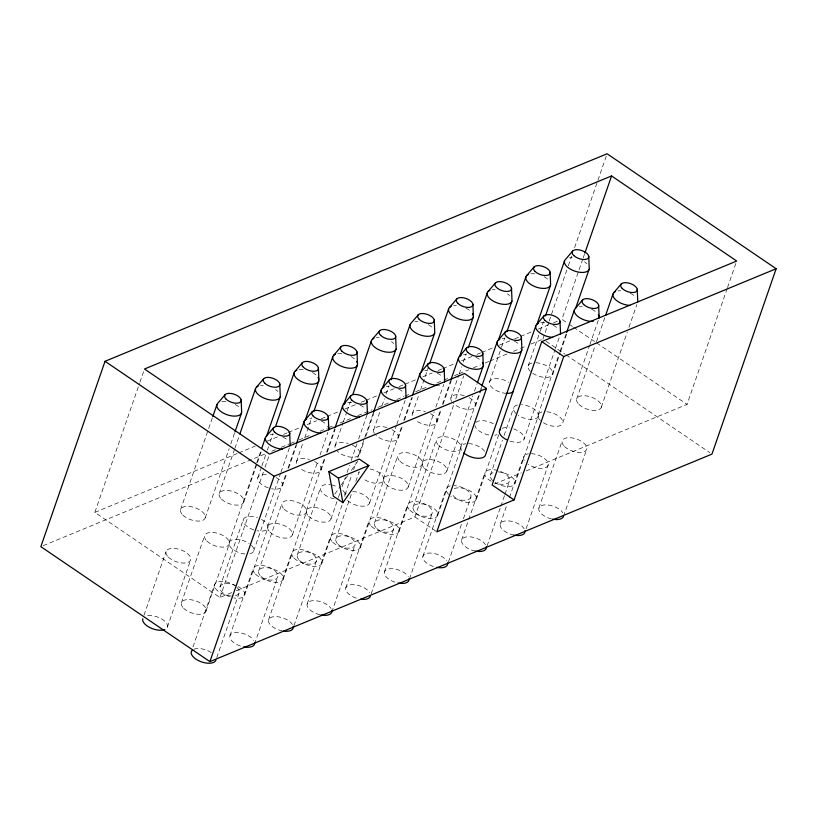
<?xml version="1.0" encoding="UTF-8"?>
<svg xmlns="http://www.w3.org/2000/svg" width="817" height="817" viewBox="0 0 817 817"><rect width="100%" height="100%" fill="white"/><g stroke="black" fill="none" stroke-linecap="round" stroke-linejoin="round"><path stroke-width="0.61" stroke-dasharray="4.08 3.06" d="M231.701 592.621L219.967 597.472L94.843 512.382L139.482 383.469M139.901 382.264L144.486 369.008M144.027 615.16L166.045 551.577M180.577 509.594L208.253 429.681M208.672 428.486L212.389 417.753M167.414 627.027L190.667 559.849M205.21 517.866L229.168 448.686M230.813 443.917L234.53 433.184M181.405 602.793L204.659 535.615M219.201 493.631L234.479 449.503M234.898 448.308L239.024 436.38M192.965 646.952L214.565 584.574A12.99 6.362 19.1 0 1 234.632 585.503M229.097 542.59L256.364 463.872M256.773 462.677L260.909 450.749M206.027 611.065L229.291 543.887M243.834 501.904L257.049 463.739M257.457 462.545L261.593 450.616M220.018 586.831L243.282 519.653A12.99 6.362 19.1 0 1 257.437 517.702M257.825 477.669L261.542 466.936M261.951 465.741L266.904 451.433M267.322 450.238L268.558 446.654M270.213 441.885L273.103 433.541M219.967 597.472L263.35 472.165M265.025 467.355L269.61 454.099M216.76 657.624L239.187 592.846M253.73 550.862L280.578 473.339M280.987 472.144L289.667 447.093M229.924 635.789L253.188 568.612M267.721 526.628L286.307 472.951M287.962 468.182L295.805 445.52M244.651 595.103L267.915 527.925M282.447 485.941L286.992 472.818M288.646 468.049L296.908 444.193M258.642 570.869L281.906 503.691M296.438 461.707L303.046 442.62M304.7 437.851L311.726 417.579M254.547 644.062L277.811 576.884M292.353 534.9L317.956 460.951M320.019 454.987L327.872 432.326M268.538 619.827L291.802 552.649M306.344 510.666L324.931 456.989M326.575 452.22L334.837 428.363M283.274 579.13L306.528 511.963M321.071 469.979L325.197 458.051M327.27 452.087L335.113 429.425M297.265 554.906L320.519 487.729M335.062 445.745L342.905 423.083M343.324 421.889L346.622 412.35M347.041 411.155L350.34 401.617M293.997 625.699L316.434 560.922M330.967 518.938L337.993 498.656M338.401 497.471L340.056 492.692M342.119 486.728L345.428 477.189M347.082 472.42L349.553 465.261M351.208 460.492L356.988 443.794M358.643 439.025L366.904 415.169M307.161 603.865L330.425 536.687M344.958 494.704L351.984 474.422M353.638 469.652L356.11 462.504M357.764 457.724L364.372 438.647M364.791 437.452L373.042 413.596M321.888 563.168L342.66 503.19M359.684 454.017L364.229 440.894M365.883 436.125L373.737 413.463M335.879 538.934L351.667 493.356M355.824 481.356L359.143 471.766A12.99 6.362 19.1 0 0 359.082 473.482M373.686 429.783L380.293 410.696M381.937 405.926L384.419 398.767M386.073 393.998L388.963 385.644M331.794 612.127L355.048 544.959M369.59 502.976L396.439 425.443M396.848 424.248L405.109 400.401M345.785 587.903L369.039 520.725M383.582 478.742L402.168 425.065M403.823 420.295L411.666 397.634M360.511 547.206L383.776 480.039M398.308 438.045L402.852 424.932M404.507 420.163L412.35 397.501M374.503 522.972L397.767 455.804M412.299 413.821L418.907 394.734M420.561 389.964L428.404 367.303M371.245 593.765L393.671 528.997M408.214 487.014L434.225 411.87M435.88 407.101L443.733 384.429M384.398 571.931L407.663 504.763M422.205 462.779L440.782 409.103M442.436 404.333L450.698 380.477M399.125 531.244L422.389 464.066M436.932 422.083L441.476 408.97M443.12 404.201L451.382 380.344M413.116 507.01L436.38 439.842M450.923 397.848L458.766 375.187M459.185 374.002L461.656 366.843M463.31 362.074L466.201 353.72M236.399 590.681L414.883 516.906L454.099 403.649M455.774 398.829L463.699 375.932M409.45 579.008L432.295 513.035M446.828 471.041L472.849 395.908M474.503 391.129L476.975 383.98M422.91 556.285L446.286 488.801M460.819 446.817L480.233 390.751M480.641 389.566L481.468 387.176M437.749 515.282L461.013 448.104M475.545 406.12L482.153 387.044M489.536 381.886L501.107 348.491M501.515 347.296L504.824 337.758M448.38 562.147L461.728 523.585M463.402 518.764L470.909 497.063A12.99 6.362 19.1 0 0 454.038 485.594M461.636 540.006L468.284 520.817M468.703 519.612L484.9 472.829M476.372 499.32L498.799 434.542M490.363 475.085L502.404 440.302M504.069 435.502L513.617 407.908M528.16 365.924L539.72 332.529M540.139 331.334L543.438 321.796M542.907 339.137L548.738 322.286M549.157 321.081L567.917 266.914M568.336 265.709L571.665 256.078M574.586 247.653L597.503 181.456M597.921 180.251L607.092 153.77M582.787 259.071L561.933 319.314L568.234 323.603M583.205 257.866L584.461 254.25M487.095 545.879L500.392 507.49M500.811 506.295L504.549 495.5M504.957 494.295L509.532 481.101M509.91 441.078A12.99 6.362 19.1 0 0 524.065 439.117L555.049 349.666M555.458 348.471L559.584 336.543M500.259 524.044L506.908 504.855M509.399 497.655L523.523 456.866M538.056 414.883L559.533 352.862M559.951 351.667L566.15 333.785M494.918 482.428A12.99 6.362 19.1 0 0 514.986 483.358L538.25 416.18A12.99 6.362 19.1 0 0 521.379 404.701M532.715 373.267A12.99 6.362 19.1 0 0 552.792 374.196L560.227 352.73M560.636 351.535L566.835 333.642M526.138 528.722L548.146 465.139A12.99 6.362 19.1 0 0 531.275 453.67M543.499 422.787A12.99 6.362 19.1 0 0 562.688 423.155L589.537 345.632M589.945 344.437L598.626 319.386M538.883 508.082L562.137 440.904M576.679 398.921L594.858 346.439M596.502 341.669L604.764 317.813M563.505 516.354L586.769 449.176M601.312 407.193L627.333 332.049M628.978 327.28L636.831 304.618M526.179 470.898L687.046 404.405L727.099 288.738M727.518 287.533L735.862 263.442M334.817 494.122L340.566 485.87M341.292 484.838L347.766 475.555M351.361 470.398L357.826 461.105M94.843 512.382L237.563 453.394M238.738 452.904L255.251 446.082M267.047 441.2L277.668 436.819M283.56 434.378L287.104 432.918M288.278 432.428L300.074 427.546M307.151 424.626L316.587 420.724M321.306 418.774L326.024 416.823M327.208 416.333L337.819 411.952M344.897 409.021L355.518 404.64M361.41 402.199L364.954 400.738M366.128 400.248L377.924 395.377M383.827 392.936L394.437 388.545M399.156 386.594L403.874 384.644M405.048 384.164L415.669 379.772M422.746 376.851L432.183 372.95M438.075 370.51L441.619 369.049M442.794 368.559L454.589 363.688M461.666 360.757L472.287 356.365M477.005 354.415L480.539 352.954M481.724 352.474L493.519 347.593M499.412 345.152L510.033 340.771M514.751 338.82L519.469 336.87M520.643 336.379L532.439 331.508M538.342 329.067L548.953 324.676M553.671 322.725L558.389 320.775M43.209 545.685L265.954 453.609M271.847 451.178L275.38 449.718M281.273 447.277L289.524 443.866M290.699 443.386L294.232 441.926M298.951 439.975L311.91 434.613M320.162 431.202L327.239 428.282M328.414 427.791L334.306 425.361M340.199 422.92L351.984 418.049M357.877 415.618L372.021 409.766M377.914 407.336L390.873 401.974M396.766 399.544L403.843 396.613M405.018 396.133L410.91 393.692M415.628 391.741L426.229 387.36M436.84 382.979L442.732 380.538M443.907 380.058L449.799 377.617M454.518 375.667L458.051 374.206M459.236 373.716L468.662 369.825M473.37 367.875L480.447 364.954M485.155 363.003L488.699 361.543M489.873 361.053L507.551 353.751M513.444 351.31L519.336 348.879M520.511 348.389L526.403 345.959M531.121 344.008L541.732 339.617M494.469 484.001L521.481 472.839M569.286 324.318L572.441 326.463M573.493 327.178L595.573 342.2M596.624 342.915L687.046 404.405M546.052 341.271L564.956 354.129M566.007 354.844L709.861 452.669M414.883 516.906L436.85 531.836M391.935 429.609A12.99 6.362 19.1 0 1 395.387 440.669A12.99 6.362 19.1 0 1 375.983 435.298M374.411 433.378A12.99 6.362 19.1 0 1 387.84 427.822M370.05 468.948A12.99 6.362 19.1 0 1 383.428 480.794A12.99 6.362 19.1 0 1 363.698 479.109M334.245 498.809A12.99 6.362 19.1 0 1 320.54 489.751A12.99 6.362 19.1 0 1 330.364 484.726M331.426 484.91A12.99 6.362 19.1 0 1 337.809 487.055M342.844 490.486A12.99 6.362 19.1 0 1 345.213 494.285M261.542 519.479A12.99 6.362 19.1 0 1 267.823 528.18A12.99 6.362 19.1 0 1 257.008 530.744M253.75 529.876A12.99 6.362 19.1 0 1 243.282 519.653M236.889 587.331A12.99 6.362 19.1 0 1 234.285 595.94M231.436 596.053A12.99 6.362 19.1 0 1 214.565 584.574M470.909 497.063A12.99 6.362 19.1 0 1 450.841 496.133M448.584 494.316A12.99 6.362 19.1 0 1 451.188 485.707M491.272 481.274A12.99 6.362 19.1 0 1 489.526 469.785A12.99 6.362 19.1 0 1 509.257 478.353A12.99 6.362 19.1 0 1 495.368 483.061M548.146 465.139A12.99 6.362 19.1 0 1 528.078 464.209M524.248 460.471A12.99 6.362 19.1 0 1 528.436 453.772M497.063 434.634A12.99 6.362 19.1 0 1 494.724 435.236M488.719 434.961A12.99 6.362 19.1 0 1 474.943 425.596M475.902 422.44A12.99 6.362 19.1 0 1 495.071 424.799M538.25 416.18A12.99 6.362 19.1 0 1 518.182 415.25M515.925 413.422A12.99 6.362 19.1 0 1 518.529 404.813M193.874 649.26A12.99 6.362 19.1 0 1 211.368 652.681M147.693 615.661A12.99 6.362 19.1 0 1 162.849 619.684A12.99 6.362 19.1 0 1 166.515 628.457M240.392 646.012A12.99 6.362 19.1 0 1 232.498 633.298A12.99 6.362 19.1 0 1 253.821 640.457M282.263 630.908A12.99 6.362 19.1 0 1 268.65 622.156A12.99 6.362 19.1 0 1 277.32 616.692A12.99 6.362 19.1 0 1 292.445 624.494M238.278 586.657A12.99 6.362 19.1 0 1 244.559 595.358A12.99 6.362 19.1 0 1 233.744 597.911M229.424 596.665A12.99 6.362 19.1 0 1 220.529 585.83A12.99 6.362 19.1 0 1 237.308 586.157M319.804 614.711A12.99 6.362 19.1 0 1 307.151 605.785A12.99 6.362 19.1 0 1 316.291 600.771A12.99 6.362 19.1 0 1 331.059 608.532M356.253 598.126A12.99 6.362 19.1 0 1 348.348 585.411A12.99 6.362 19.1 0 1 369.682 592.57M394.866 582.153A12.99 6.362 19.1 0 1 386.972 569.449A12.99 6.362 19.1 0 1 408.306 576.608M433.378 566.508A12.99 6.362 19.1 0 1 425.483 553.793A12.99 6.362 19.1 0 1 446.817 560.962M475.361 551.097A12.99 6.362 19.1 0 1 461.748 542.345A12.99 6.362 19.1 0 1 470.418 536.881A12.99 6.362 19.1 0 1 485.543 544.684M513.985 535.135A12.99 6.362 19.1 0 1 500.372 526.373A12.99 6.362 19.1 0 1 509.042 520.919A12.99 6.362 19.1 0 1 524.157 528.722M454.313 488.556A12.99 6.362 19.1 0 1 473.38 493.182A12.99 6.362 19.1 0 1 470.561 502.506A12.99 6.362 19.1 0 1 452.465 494.642M551.516 518.928A12.99 6.362 19.1 0 1 538.873 510.002A12.99 6.362 19.1 0 1 548.013 504.988A12.99 6.362 19.1 0 1 562.78 512.749M498.115 471.879A12.99 6.362 19.1 0 1 514.986 483.358M492.661 480.6A12.99 6.362 19.1 0 1 492.937 472.594M221.836 401.545A12.99 6.362 19.1 0 1 226.769 401.637M235.184 404.466A12.99 6.362 19.1 0 1 239.258 407.387M251.432 545.347A12.99 6.362 19.1 0 1 248.817 553.957M244.947 553.997A12.99 6.362 19.1 0 1 229.189 542.335A12.99 6.362 19.1 0 1 249.175 543.519M270.356 434.542A12.99 6.362 19.1 0 1 273.205 434.43M282.733 436.952A12.99 6.362 19.1 0 1 287.778 440.383M535.911 362.717A12.99 6.362 19.1 0 1 552.792 374.196M530.458 371.439A12.99 6.362 19.1 0 1 533.072 362.83M569.418 257.876A12.99 6.362 19.1 0 1 572.257 257.764M584.574 261.9A12.99 6.362 19.1 0 1 586.831 263.717M617.938 290.872A12.99 6.362 19.1 0 1 620.777 290.76M630.305 293.283A12.99 6.362 19.1 0 1 635.35 296.714M260.46 385.583A12.99 6.362 19.1 0 1 263.299 385.471M275.615 389.607A12.99 6.362 19.1 0 1 277.872 391.425M309.878 418.478A12.99 6.362 19.1 0 1 311.818 418.467M321.347 420.99A12.99 6.362 19.1 0 1 326.392 424.421M276.075 477.496A12.99 6.362 19.1 0 1 282.355 486.197A12.99 6.362 19.1 0 1 271.54 488.76M268.293 487.892A12.99 6.362 19.1 0 1 257.682 478.496A12.99 6.362 19.1 0 1 268.732 474.851M299.073 369.611A12.99 6.362 19.1 0 1 305.078 369.897M312.421 372.532A12.99 6.362 19.1 0 1 316.496 375.463M347.603 402.607A12.99 6.362 19.1 0 1 352.525 402.71M359.97 405.028A12.99 6.362 19.1 0 1 365.015 408.459M314.698 461.534A12.99 6.362 19.1 0 1 318.497 472.471A12.99 6.362 19.1 0 1 299.42 467.845M296.387 463.423A12.99 6.362 19.1 0 1 309.52 459.42M337.697 353.649A12.99 6.362 19.1 0 1 343.691 353.935M351.044 356.569A12.99 6.362 19.1 0 1 355.109 359.5M352.719 491.497A12.99 6.362 19.1 0 1 368.416 498.727A12.99 6.362 19.1 0 1 363.779 506.162A12.99 6.362 19.1 0 1 347.266 500.218M344.907 496.419A12.99 6.362 19.1 0 1 347.531 492.212M386.216 386.645A12.99 6.362 19.1 0 1 389.066 386.533M398.594 389.066A12.99 6.362 19.1 0 1 403.629 392.497M352.341 445.071A12.99 6.362 19.1 0 1 357.121 456.499A12.99 6.362 19.1 0 1 337.36 451.26M335.001 447.461A12.99 6.362 19.1 0 1 348.144 443.457M376.32 337.687A12.99 6.362 19.1 0 1 379.159 337.574M391.476 341.71A12.99 6.362 19.1 0 1 393.733 343.538M439.648 385.144A12.99 6.362 19.1 0 1 436.799 385.256M424.84 370.683A12.99 6.362 19.1 0 1 427.679 370.571M437.207 373.103A12.99 6.362 19.1 0 1 442.252 376.535M506.417 393.365A12.99 6.362 19.1 0 1 489.475 382.162A12.99 6.362 19.1 0 1 508.736 382.254M530.795 273.838A12.99 6.362 19.1 0 1 536.789 274.114M544.142 276.759A12.99 6.362 19.1 0 1 548.207 279.68M546.839 411.758A12.99 6.362 19.1 0 1 562.688 423.155M540.364 420.398A12.99 6.362 19.1 0 1 542.968 411.788M579.314 306.835A12.99 6.362 19.1 0 1 582.164 306.722M591.692 309.255A12.99 6.362 19.1 0 1 596.727 312.676M469.172 397.685A12.99 6.362 19.1 0 1 472.635 408.745A12.99 6.362 19.1 0 1 453.221 403.373M451.648 401.453A12.99 6.362 19.1 0 1 465.077 395.898M492.181 289.8A12.99 6.362 19.1 0 1 495.02 289.688M507.337 293.824A12.99 6.362 19.1 0 1 509.594 295.642M513.597 428.894A12.99 6.362 19.1 0 1 524.065 439.117M502.016 428.363A12.99 6.362 19.1 0 1 509.277 427.853M540.701 322.797A12.99 6.362 19.1 0 1 545.623 322.889M553.068 325.217A12.99 6.362 19.1 0 1 558.113 328.638M430.559 413.647A12.99 6.362 19.1 0 1 434.358 424.574A12.99 6.362 19.1 0 1 415.281 419.958M412.238 415.536A12.99 6.362 19.1 0 1 425.381 411.523M453.558 305.762A12.99 6.362 19.1 0 1 456.397 305.65M465.925 308.183A12.99 6.362 19.1 0 1 470.97 311.614M461.544 450.412A12.99 6.362 19.1 0 1 465.731 443.723M468.57 443.611A12.99 6.362 19.1 0 1 484.726 451.484M502.077 338.759A12.99 6.362 19.1 0 1 504.916 338.647M514.444 341.179A12.99 6.362 19.1 0 1 519.489 344.611M414.934 321.724A12.99 6.362 19.1 0 1 417.783 321.612M428.282 324.645A12.99 6.362 19.1 0 1 432.356 327.576M463.453 354.721A12.99 6.362 19.1 0 1 466.303 354.609M475.831 357.141A12.99 6.362 19.1 0 1 480.876 360.573M371.347 526.24A12.99 6.362 19.1 0 0 392.773 530.427A12.99 6.362 19.1 0 0 379.956 517.907A12.99 6.362 19.1 0 0 371.347 526.24M409.96 510.278A12.99 6.362 19.1 0 0 431.396 514.465A12.99 6.362 19.1 0 0 418.57 501.944A12.99 6.362 19.1 0 0 409.96 510.278M332.723 542.202A12.99 6.362 19.1 0 0 354.159 546.389A12.99 6.362 19.1 0 0 341.332 533.869A12.99 6.362 19.1 0 0 332.723 542.202M284.204 509.205A12.99 6.362 19.1 0 0 305.629 513.393A12.99 6.362 19.1 0 0 292.813 500.872A12.99 6.362 19.1 0 0 284.204 509.205M294.11 558.164A12.99 6.362 19.1 0 0 315.536 562.351A12.99 6.362 19.1 0 0 302.709 549.831A12.99 6.362 19.1 0 0 294.11 558.164M255.486 574.126A12.99 6.362 19.1 0 0 276.912 578.313A12.99 6.362 19.1 0 0 264.095 565.793A12.99 6.362 19.1 0 0 255.486 574.126M206.967 541.13A12.99 6.362 19.1 0 0 228.392 545.317A12.99 6.362 19.1 0 0 215.576 532.796A12.99 6.362 19.1 0 0 206.967 541.13M168.343 557.092A12.99 6.362 19.1 0 0 189.779 561.289A12.99 6.362 19.1 0 0 176.952 548.769A12.99 6.362 19.1 0 0 168.343 557.092M400.064 461.319A12.99 6.362 19.1 0 0 421.49 465.506A12.99 6.362 19.1 0 0 408.674 452.986A12.99 6.362 19.1 0 0 400.064 461.319M438.688 445.357A12.99 6.362 19.1 0 0 460.114 449.544A12.99 6.362 19.1 0 0 447.287 437.024A12.99 6.362 19.1 0 0 438.688 445.357M564.445 446.419A12.99 6.362 19.1 0 0 585.871 450.616A12.99 6.362 19.1 0 0 573.054 438.096A12.99 6.362 19.1 0 0 564.445 446.419M183.702 608.308A12.99 6.362 19.1 0 0 205.128 612.495A12.99 6.362 19.1 0 0 192.312 599.974A12.99 6.362 19.1 0 0 183.702 608.308M260.94 576.383A12.99 6.362 19.1 0 0 282.376 580.57A12.99 6.362 19.1 0 0 269.549 568.05A12.99 6.362 19.1 0 0 260.94 576.383M299.563 560.421A12.99 6.362 19.1 0 0 320.989 564.608A12.99 6.362 19.1 0 0 308.172 552.088A12.99 6.362 19.1 0 0 299.563 560.421M338.187 544.459A12.99 6.362 19.1 0 0 359.613 548.646A12.99 6.362 19.1 0 0 346.786 536.126A12.99 6.362 19.1 0 0 338.187 544.459M376.8 528.487A12.99 6.362 19.1 0 0 398.236 532.684A12.99 6.362 19.1 0 0 385.41 520.163A12.99 6.362 19.1 0 0 376.8 528.487M415.424 512.525A12.99 6.362 19.1 0 0 436.85 516.722A12.99 6.362 19.1 0 0 424.033 504.191A12.99 6.362 19.1 0 0 415.424 512.525M182.885 515.108A12.99 6.362 19.1 0 0 204.311 519.306A12.99 6.362 19.1 0 0 191.495 506.775A12.99 6.362 19.1 0 0 182.885 515.108M578.977 404.435A12.99 6.362 19.1 0 0 600.413 408.633A12.99 6.362 19.1 0 0 587.586 396.102A12.99 6.362 19.1 0 0 578.977 404.435M221.509 499.146A12.99 6.362 19.1 0 0 242.935 503.333A12.99 6.362 19.1 0 0 230.108 490.813A12.99 6.362 19.1 0 0 221.509 499.146M270.029 532.143A12.99 6.362 19.1 0 0 291.455 536.33A12.99 6.362 19.1 0 0 278.628 523.809A12.99 6.362 19.1 0 0 270.029 532.143M308.642 516.181A12.99 6.362 19.1 0 0 330.068 520.368A12.99 6.362 19.1 0 0 317.251 507.847A12.99 6.362 19.1 0 0 308.642 516.181M385.879 484.256A12.99 6.362 19.1 0 0 407.315 488.443A12.99 6.362 19.1 0 0 394.488 475.923A12.99 6.362 19.1 0 0 385.879 484.256M424.503 468.294A12.99 6.362 19.1 0 0 445.929 472.481A12.99 6.362 19.1 0 0 433.112 459.961A12.99 6.362 19.1 0 0 424.503 468.294"/><path stroke-width="1.23" d="M105.036 361.298L40.85 546.655L209.908 661.627L711.964 454.099L776.15 268.742L607.092 153.77L105.036 361.298L274.093 476.26L486.503 388.463L464.536 373.522L269.61 454.099L144.486 369.008L611.576 175.941L736.699 261.031L541.773 341.598L492.13 484.971L514.097 499.912L563.74 356.539L776.15 268.742M212.798 416.558L216.924 404.64M234.949 431.989L241.556 412.902M239.851 434.001L255.547 388.667M261.726 448.37L265.443 437.636M266.546 436.298L280.18 396.939M275.584 426.382L294.171 372.705M209.908 661.627L274.093 476.26M296.632 443.141L304.067 421.664M305.17 420.336L318.793 380.977M313.789 411.615L332.785 356.743M335.256 427.179L342.691 405.702M343.783 404.374L357.417 365.015M352.821 394.458L371.408 340.781M373.461 412.401L381.304 389.74M382.816 387.217L396.031 349.053M391.026 379.68L410.022 324.819M412.493 395.244L419.928 373.777M421.021 372.45L434.654 333.091M429.65 363.718L448.645 308.857M451.117 379.282L458.551 357.815M459.644 356.488L473.278 317.129M468.264 347.756L487.269 292.894M477.394 382.785L483.174 366.087M481.887 385.981L497.165 341.853M498.268 340.526L511.891 301.167M486.503 388.463L436.85 531.836L514.097 499.912M506.887 331.794L525.882 276.932M521.797 350.125L485.451 455.079A12.99 6.362 19.1 0 1 476.668 458.214A12.99 6.362 19.1 0 1 463.801 452.955M499.442 430.845L535.789 325.891M537.3 323.369L550.515 285.204M545.511 315.832L564.506 260.97M584.87 253.045L611.576 175.941M566.559 332.59L574.402 309.929M575.505 308.601L589.139 269.232M605.591 315.433L613.026 293.967M342.926 502.68L368.814 465.537L359.266 459.042L328.863 471.613L333.377 496.185L342.926 502.68L338.412 478.108L328.863 471.613M225.226 394.54L217.822 403.2A12.99 6.362 19.1 0 0 227.402 414.862A12.99 6.362 19.1 0 0 241.618 411.186L241.168 399.891M256.446 387.238L263.85 378.577M295.06 371.275L302.464 362.615M333.683 355.313L341.087 346.653M273.746 427.536L266.342 436.196A12.99 6.362 19.1 0 0 268.803 444.08A12.99 6.362 19.1 0 0 282.325 449.105M372.307 339.351L379.711 330.691M304.966 420.234L312.37 411.574M418.324 314.729L410.92 323.389A12.99 6.362 19.1 0 0 420.5 335.041A12.99 6.362 19.1 0 0 434.715 331.375L434.266 320.08M343.579 404.272L350.983 395.612M449.544 307.417L456.948 298.767M382.203 388.31L389.607 379.65M488.168 291.455L495.562 282.805M428.231 363.688L420.826 372.348A12.99 6.362 19.1 0 0 423.277 380.232A12.99 6.362 19.1 0 0 436.799 385.256M526.781 275.492L534.185 266.832M459.44 356.375L466.844 347.725M572.809 250.87L565.405 259.53A12.99 6.362 19.1 0 0 574.974 271.193A12.99 6.362 19.1 0 0 589.19 267.516L588.74 256.221M498.064 340.413L505.468 331.763M536.687 324.451L544.081 315.791M582.705 299.829L575.301 308.489A12.99 6.362 19.1 0 0 578.548 316.976A12.99 6.362 19.1 0 0 593.224 321.387M613.924 292.527L621.328 283.867M338.412 478.108L368.814 465.537M541.773 341.598L563.74 356.539M637.26 289.218L637.709 300.513A12.99 6.362 19.1 0 1 637.658 302.229M598.647 305.18L599.096 316.475M560.023 321.152L560.472 332.437A12.99 6.362 19.1 0 1 560.411 334.163M550.127 272.184L550.576 283.479A12.99 6.362 19.1 0 1 534.767 286.563A12.99 6.362 19.1 0 1 528.456 274.441M521.409 337.115L521.849 348.41A12.99 6.362 19.1 0 1 506.04 351.484A12.99 6.362 19.1 0 1 499.738 339.361M511.503 288.156L511.953 299.451A12.99 6.362 19.1 0 1 496.144 302.525A12.99 6.362 19.1 0 1 489.843 290.403M482.786 353.077L483.235 364.372M472.88 304.118L473.329 315.413M444.162 369.039L444.611 380.334A12.99 6.362 19.1 0 1 444.55 382.05M405.549 385.001L405.998 396.296A12.99 6.362 19.1 0 1 405.937 398.012M395.642 336.042L396.092 347.337A12.99 6.362 19.1 0 1 380.283 350.411A12.99 6.362 19.1 0 1 373.982 338.289M366.925 400.963L367.374 412.258A12.99 6.362 19.1 0 1 367.313 413.974M357.029 352.004L357.468 363.299M328.301 416.925L328.751 428.22M318.405 367.967L318.855 379.262M289.688 432.887L290.137 444.182A12.99 6.362 19.1 0 1 290.076 445.898M279.782 383.929L280.231 395.224A12.99 6.362 19.1 0 1 264.422 398.308A12.99 6.362 19.1 0 1 258.121 386.186M215.933 660.024A12.99 6.362 19.1 0 1 200.185 661.382A12.99 6.362 19.1 0 1 192.199 650.312M164.84 629.519A12.99 6.362 19.1 0 1 150.124 627.701A12.99 6.362 19.1 0 1 142.781 618.755M254.608 642.346A12.99 6.362 19.1 0 1 243.64 646.87M293.232 626.373A12.99 6.362 19.1 0 1 283.336 631.092M331.845 610.411A12.99 6.362 19.1 0 1 320.877 614.946M370.407 596.165A12.99 6.362 19.1 0 1 360.573 599.167M409.082 578.487A12.99 6.362 19.1 0 1 398.124 583.021M447.593 562.842A12.99 6.362 19.1 0 1 436.635 567.376M486.329 546.563A12.99 6.362 19.1 0 1 475.361 551.097M524.943 530.601A12.99 6.362 19.1 0 1 513.985 535.135M563.505 516.354A12.99 6.362 19.1 0 1 552.598 519.173M629.897 305.435A12.99 6.362 19.1 0 1 615.324 299.482A12.99 6.362 19.1 0 1 615.599 291.475M320.938 433.143A12.99 6.362 19.1 0 1 306.375 427.189A12.99 6.362 19.1 0 1 306.641 419.182M327.964 426.341A12.99 6.362 19.1 0 1 328.7 429.936M318.068 377.383A12.99 6.362 19.1 0 1 304.639 382.928A12.99 6.362 19.1 0 1 296.734 370.224M359.562 417.181A12.99 6.362 19.1 0 1 344.988 411.217A12.99 6.362 19.1 0 1 345.264 403.21M356.692 361.42A12.99 6.362 19.1 0 1 343.252 366.966A12.99 6.362 19.1 0 1 335.358 354.251M398.185 401.218A12.99 6.362 19.1 0 1 383.612 395.254A12.99 6.362 19.1 0 1 383.878 387.248M513.27 391.598A12.99 6.362 19.1 0 1 506.417 393.365M598.31 314.596A12.99 6.362 19.1 0 1 599.035 318.191M506.785 439.791A12.99 6.362 19.1 0 1 500.341 429.415M552.66 337.36A12.99 6.362 19.1 0 1 538.086 331.406A12.99 6.362 19.1 0 1 538.362 323.399M472.543 313.524A12.99 6.362 19.1 0 1 459.113 319.079A12.99 6.362 19.1 0 1 451.219 306.365M482.449 362.482A12.99 6.362 19.1 0 1 469.019 368.038A12.99 6.362 19.1 0 1 461.115 355.324M274.686 432.193A8.701 4.259 19.1 0 0 289.044 435.001A8.701 4.259 19.1 0 0 280.456 426.617A8.701 4.259 19.1 0 0 274.686 432.193M226.166 399.196A8.701 4.259 19.1 0 0 240.525 402.005A8.701 4.259 19.1 0 0 231.936 393.62A8.701 4.259 19.1 0 0 226.166 399.196M622.268 288.524A8.701 4.259 19.1 0 0 636.627 291.332A8.701 4.259 19.1 0 0 628.028 282.948A8.701 4.259 19.1 0 0 622.268 288.524M573.748 255.527A8.701 4.259 19.1 0 0 588.107 258.335A8.701 4.259 19.1 0 0 579.508 249.951A8.701 4.259 19.1 0 0 573.748 255.527M313.309 416.231A8.701 4.259 19.1 0 0 327.668 419.039A8.701 4.259 19.1 0 0 319.079 410.655A8.701 4.259 19.1 0 0 313.309 416.231M264.79 383.234A8.701 4.259 19.1 0 0 279.148 386.043A8.701 4.259 19.1 0 0 270.55 377.658A8.701 4.259 19.1 0 0 264.79 383.234M351.933 400.269A8.701 4.259 19.1 0 0 366.282 403.077A8.701 4.259 19.1 0 0 357.693 394.682A8.701 4.259 19.1 0 0 351.933 400.269M303.403 367.272A8.701 4.259 19.1 0 0 317.762 370.081A8.701 4.259 19.1 0 0 309.173 361.686A8.701 4.259 19.1 0 0 303.403 367.272M390.546 384.307A8.701 4.259 19.1 0 0 404.905 387.115A8.701 4.259 19.1 0 0 396.316 378.72A8.701 4.259 19.1 0 0 390.546 384.307M342.027 351.31A8.701 4.259 19.1 0 0 356.386 354.118A8.701 4.259 19.1 0 0 347.797 345.724A8.701 4.259 19.1 0 0 342.027 351.31M429.17 368.344A8.701 4.259 19.1 0 0 443.529 371.153A8.701 4.259 19.1 0 0 434.93 362.758A8.701 4.259 19.1 0 0 429.17 368.344M380.651 335.348A8.701 4.259 19.1 0 0 395.009 338.156A8.701 4.259 19.1 0 0 386.41 329.762A8.701 4.259 19.1 0 0 380.651 335.348M583.644 304.486A8.701 4.259 19.1 0 0 598.003 307.294A8.701 4.259 19.1 0 0 589.414 298.91A8.701 4.259 19.1 0 0 583.644 304.486M535.125 271.489A8.701 4.259 19.1 0 0 549.484 274.298A8.701 4.259 19.1 0 0 540.895 265.913A8.701 4.259 19.1 0 0 535.125 271.489M545.031 320.458A8.701 4.259 19.1 0 0 559.379 323.256A8.701 4.259 19.1 0 0 550.791 314.872A8.701 4.259 19.1 0 0 545.031 320.458M496.511 287.461A8.701 4.259 19.1 0 0 510.86 290.26A8.701 4.259 19.1 0 0 502.271 281.875A8.701 4.259 19.1 0 0 496.511 287.461M506.407 336.42A8.701 4.259 19.1 0 0 520.766 339.218A8.701 4.259 19.1 0 0 512.177 330.834A8.701 4.259 19.1 0 0 506.407 336.42M457.888 303.424A8.701 4.259 19.1 0 0 472.246 306.222A8.701 4.259 19.1 0 0 463.658 297.837A8.701 4.259 19.1 0 0 457.888 303.424M467.784 352.382A8.701 4.259 19.1 0 0 482.142 355.191A8.701 4.259 19.1 0 0 473.554 346.796A8.701 4.259 19.1 0 0 467.784 352.382M419.264 319.386A8.701 4.259 19.1 0 0 433.623 322.194A8.701 4.259 19.1 0 0 425.034 313.799A8.701 4.259 19.1 0 0 419.264 319.386"/></g></svg>
